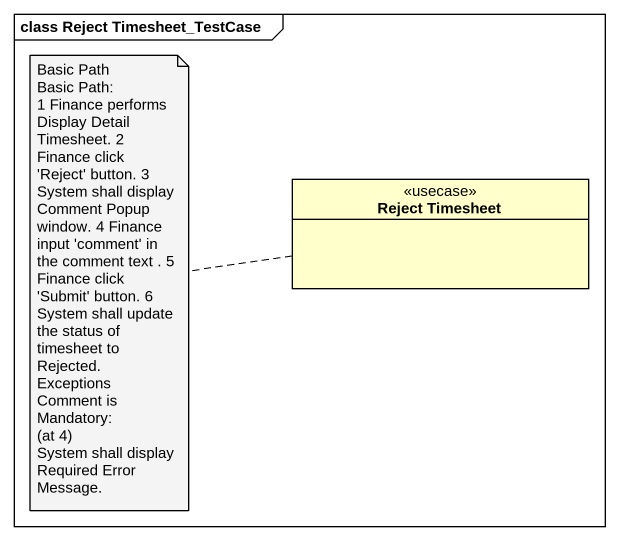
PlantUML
@startuml
mainframe class Reject Timesheet_TestCase
hide circle
hide empty members
class "Reject Timesheet" as Reject_Timesheet <<usecase>>
note left of Reject_Timesheet
  Basic Path
  Basic Path:
  1 Finance performs Display Detail Timesheet. 2 Finance click 'Reject' button. 3 System shall display Comment Popup window. 4 Finance input 'comment' in the comment text . 5 Finance click 'Submit' button. 6 System shall update the status of timesheet to Rejected.
  Exceptions
  Comment is Mandatory:
  (at 4)
  System shall display Required Error Message.
end note
@enduml
